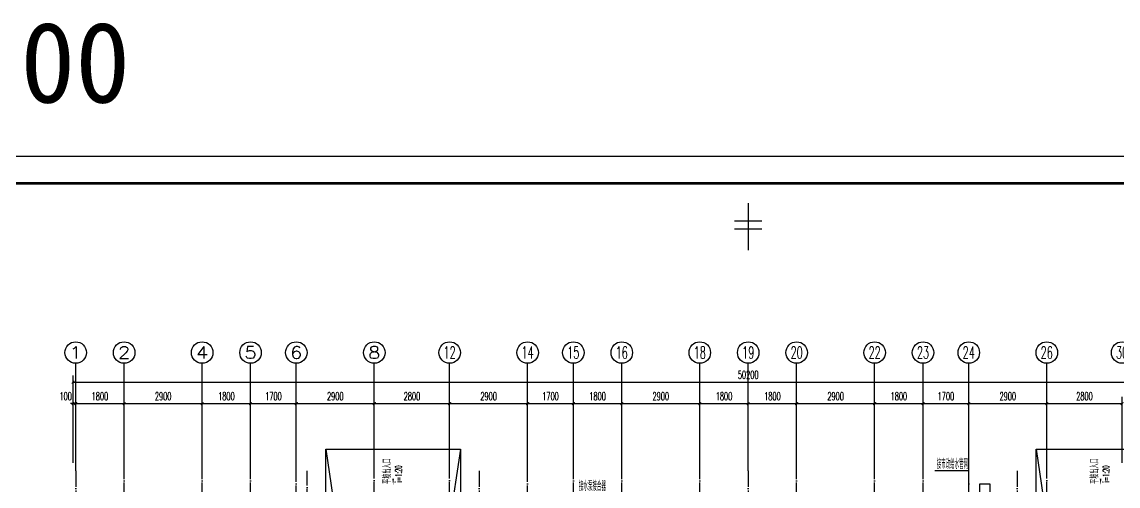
# Model space of a CAD drawing. Extents: x 27938 to 1507990, y 110129 to 923079.
# Drawn here: x 825917 to 866667, y 689590 to 706857 of the extents above; entities that cross this region are included whole.
import ezdxf
from ezdxf.enums import TextEntityAlignment as Align

# ---------------------------------------------------------------- set-up
doc = ezdxf.new("R2010")
doc.units = 0
doc.header["$LTSCALE"] = 1000
doc.header["$MEASUREMENT"] = 0
doc.linetypes.add('DOTE', pattern=[2.42, 2, -0.2, 0.02, -0.2])
for name, color, linetype in [('A-EQPM-MECH', 191, 'Continuous'), ('AXIS', 3, 'Continuous'), ('AXIS_TEXT', 7, 'Continuous'), ('DIM_SYMB', 3, 'Continuous'), ('DIM_不分区给水', 3, 'Continuous'), ('DOTE', 1, 'Continuous'), ('PUB_TEXT', 4, 'Continuous'), ('图框', 140, 'Continuous')]:
    doc.layers.add(name, color=color, linetype=linetype)
doc.layers.add('yichutu', color=7, linetype='Continuous', true_color=0xffffff, plot=False)
doc.styles.add('_TCH_AXIS', font='COMPLEX', dxfattribs={"bigfont": 'GBCBIG'})
doc.styles.add('_TCH_DIM', font='SIMPLEX.shx', dxfattribs={"width": 0.7, "bigfont": 'GBCBIG.shx'})
doc.styles.add('_TCH_DIM_T3', font='SIMPLEX.shx', dxfattribs={"width": 0.494118, "bigfont": 'GBCBIG.shx'})
doc.styles.add('_TCH_LABEL', font='simhei.ttf')
doc.styles.add('COMPLEX', font='COMPLEX')
doc.dimstyles.new('_TCH_ARCH&&100', dxfattribs={"dimtxt": 297.5, "dimasz": 100, "dimexe": 250, "dimexo": 300, "dimgap": 126.25, "dimtad": 1, "dimdec": 0, "dimzin": 0, "dimdsep": 46, "dimtxsty": '_TCH_DIM_T3', "dimblk": 'ARCHTICK', "dimcen": 0.09, "dimclrt": 4, "dimazin": 2, "dimtfac": 1, "dimtdec": 0, "dimtix": 1, "dimtmove": 2, "dimatfit": 3, "dimfxl": 100, "dimtolj": 1, "dimtzin": 0, "dimarcsym": 0})

# ---------------------------------------------------------------- blocks, each defined once
blk = doc.blocks.new('TK')
at = {"layer": '图框'}
blk.add_lwpolyline([(465375, 548714), (549475, 548714), (549475, 489314), (465375, 489314)], close=True, dxfattribs=at)
blk.add_lwpolyline([(465375, 548714), (549475, 548714), (549475, 489314), (465375, 489314)], close=True, dxfattribs=at)
at = {"layer": '图框', "const_width": 100}
blk.add_lwpolyline([(548475, 490314), (548475, 547714), (467875, 547714), (467875, 490314)], close=True, dxfattribs=at)
blk = doc.blocks.new('yct-841-594-84100-59399.9999999999-100-1000.0')
at = {"layer": 'yichutu', "color": 7, "true_color": 0xffffff}
blk.add_lwpolyline([(0, 0), (0, 59400), (84100, 59400), (84100, 0)], close=True, dxfattribs=at)
at = {"layer": 'yichutu', "color": 7, "true_color": 0xffffff, "style": '_TCH_LABEL'}
blk.add_text('A1 1:100', height=3000, dxfattribs=at).set_placement((0, 61400))
blk = doc.blocks.new('_ArchTick')
at = {"color": 0, "linetype": 'ByBlock', "const_width": 0.4}
blk.add_lwpolyline([(-0.5, -0.5), (0.5, 0.5)], dxfattribs=at)
blk = doc.blocks.new('*D933')
at = {"layer": 'AXIS', "color": 0, "lineweight": -2}
for p, q in [((864017, 690457), (864017, 692907)), ((866817, 690457), (866817, 692907)), ((864017, 692657), (866817, 692657))]:
    blk.add_line(p, q, dxfattribs=at)
at = {"layer": 'Defpoints', "color": 0}
for p in [(866817, 692657), (864017, 690157), (866817, 690157)]:
    blk.add_point(p, dxfattribs=at)
at = {"layer": 'AXIS', "color": 0, "lineweight": -2, "xscale": 100, "yscale": 100, "zscale": 100, "rotation": 180}
blk.add_blockref('_ArchTick', (864017, 692657), dxfattribs=at)
at = {"layer": 'AXIS', "color": 0, "lineweight": -2, "xscale": 100, "yscale": 100, "zscale": 100}
blk.add_blockref('_ArchTick', (866817, 692657), dxfattribs=at)
at = {"layer": 'AXIS', "color": 4, "insert": (865417, 692932), "char_height": 297.5, "attachment_point": 5, "style": '_TCH_DIM_T3'}
blk.add_mtext('\\A1;2800', dxfattribs=at)
blk = doc.blocks.new('*D934')
at = {"layer": 'AXIS', "color": 0, "lineweight": -2}
for p, q in [((861117, 690457), (861117, 692907)), ((864017, 690457), (864017, 692907)), ((861117, 692657), (864017, 692657))]:
    blk.add_line(p, q, dxfattribs=at)
at = {"layer": 'Defpoints', "color": 0}
for p in [(864017, 692657), (861117, 690157), (864017, 690157)]:
    blk.add_point(p, dxfattribs=at)
at = {"layer": 'AXIS', "color": 0, "lineweight": -2, "xscale": 100, "yscale": 100, "zscale": 100, "rotation": 180}
blk.add_blockref('_ArchTick', (861117, 692657), dxfattribs=at)
at = {"layer": 'AXIS', "color": 0, "lineweight": -2, "xscale": 100, "yscale": 100, "zscale": 100}
blk.add_blockref('_ArchTick', (864017, 692657), dxfattribs=at)
at = {"layer": 'AXIS', "color": 4, "insert": (862567, 692932), "char_height": 297.5, "attachment_point": 5, "style": '_TCH_DIM_T3'}
blk.add_mtext('\\A1;2900', dxfattribs=at)
blk = doc.blocks.new('*D935')
at = {"layer": 'AXIS', "color": 0, "lineweight": -2}
for p, q in [((859417, 690457), (859417, 692907)), ((861117, 690457), (861117, 692907)), ((859417, 692657), (861117, 692657))]:
    blk.add_line(p, q, dxfattribs=at)
at = {"layer": 'Defpoints', "color": 0}
for p in [(861117, 692657), (859417, 690157), (861117, 690157)]:
    blk.add_point(p, dxfattribs=at)
at = {"layer": 'AXIS', "color": 0, "lineweight": -2, "xscale": 100, "yscale": 100, "zscale": 100, "rotation": 180}
blk.add_blockref('_ArchTick', (859417, 692657), dxfattribs=at)
at = {"layer": 'AXIS', "color": 0, "lineweight": -2, "xscale": 100, "yscale": 100, "zscale": 100}
blk.add_blockref('_ArchTick', (861117, 692657), dxfattribs=at)
at = {"layer": 'AXIS', "color": 4, "insert": (860267, 692932), "char_height": 297.5, "attachment_point": 5, "style": '_TCH_DIM_T3'}
blk.add_mtext('\\A1;1700', dxfattribs=at)
blk = doc.blocks.new('*D936')
at = {"layer": 'AXIS', "color": 0, "lineweight": -2}
for p, q in [((857617, 690457), (857617, 692907)), ((859417, 690457), (859417, 692907)), ((857617, 692657), (859417, 692657))]:
    blk.add_line(p, q, dxfattribs=at)
at = {"layer": 'Defpoints', "color": 0}
for p in [(859417, 692657), (857617, 690157), (859417, 690157)]:
    blk.add_point(p, dxfattribs=at)
at = {"layer": 'AXIS', "color": 0, "lineweight": -2, "xscale": 100, "yscale": 100, "zscale": 100, "rotation": 180}
blk.add_blockref('_ArchTick', (857617, 692657), dxfattribs=at)
at = {"layer": 'AXIS', "color": 0, "lineweight": -2, "xscale": 100, "yscale": 100, "zscale": 100}
blk.add_blockref('_ArchTick', (859417, 692657), dxfattribs=at)
at = {"layer": 'AXIS', "color": 4, "insert": (858517, 692932), "char_height": 297.5, "attachment_point": 5, "style": '_TCH_DIM_T3'}
blk.add_mtext('\\A1;1800', dxfattribs=at)
blk = doc.blocks.new('*D937')
at = {"layer": 'AXIS', "color": 0, "lineweight": -2}
for p, q in [((854717, 690457), (854717, 692907)), ((857617, 690457), (857617, 692907)), ((854717, 692657), (857617, 692657))]:
    blk.add_line(p, q, dxfattribs=at)
at = {"layer": 'Defpoints', "color": 0}
for p in [(857617, 692657), (854717, 690157), (857617, 690157)]:
    blk.add_point(p, dxfattribs=at)
at = {"layer": 'AXIS', "color": 0, "lineweight": -2, "xscale": 100, "yscale": 100, "zscale": 100, "rotation": 180}
blk.add_blockref('_ArchTick', (854717, 692657), dxfattribs=at)
at = {"layer": 'AXIS', "color": 0, "lineweight": -2, "xscale": 100, "yscale": 100, "zscale": 100}
blk.add_blockref('_ArchTick', (857617, 692657), dxfattribs=at)
at = {"layer": 'AXIS', "color": 4, "insert": (856167, 692932), "char_height": 297.5, "attachment_point": 5, "style": '_TCH_DIM_T3'}
blk.add_mtext('\\A1;2900', dxfattribs=at)
blk = doc.blocks.new('*D938')
at = {"layer": 'AXIS', "color": 0, "lineweight": -2}
for p, q in [((852917, 690457), (852917, 692907)), ((854717, 690457), (854717, 692907)), ((852917, 692657), (854717, 692657))]:
    blk.add_line(p, q, dxfattribs=at)
at = {"layer": 'Defpoints', "color": 0}
for p in [(854717, 692657), (852917, 690157), (854717, 690157)]:
    blk.add_point(p, dxfattribs=at)
at = {"layer": 'AXIS', "color": 0, "lineweight": -2, "xscale": 100, "yscale": 100, "zscale": 100, "rotation": 180}
blk.add_blockref('_ArchTick', (852917, 692657), dxfattribs=at)
at = {"layer": 'AXIS', "color": 0, "lineweight": -2, "xscale": 100, "yscale": 100, "zscale": 100}
blk.add_blockref('_ArchTick', (854717, 692657), dxfattribs=at)
at = {"layer": 'AXIS', "color": 4, "insert": (853817, 692932), "char_height": 297.5, "attachment_point": 5, "style": '_TCH_DIM_T3'}
blk.add_mtext('\\A1;1800', dxfattribs=at)
blk = doc.blocks.new('*D939')
at = {"layer": 'AXIS', "color": 0, "lineweight": -2}
for p, q in [((827817, 690457), (827817, 692907)), ((827917, 690457), (827917, 692907)), ((827817, 692657), (827717, 692657)), ((827817, 692657), (827917, 692657)), ((827917, 692657), (828017, 692657))]:
    blk.add_line(p, q, dxfattribs=at)
at = {"layer": 'Defpoints', "color": 0}
for p in [(827917, 692657), (827817, 690157), (827917, 690157)]:
    blk.add_point(p, dxfattribs=at)
at = {"layer": 'AXIS', "color": 0, "lineweight": -2, "xscale": 100, "yscale": 100, "zscale": 100}
blk.add_blockref('_ArchTick', (827817, 692657), dxfattribs=at)
at = {"layer": 'AXIS', "color": 0, "lineweight": -2, "xscale": 100, "yscale": 100, "zscale": 100, "rotation": 180}
blk.add_blockref('_ArchTick', (827917, 692657), dxfattribs=at)
at = {"layer": 'AXIS', "color": 4, "insert": (827542, 692932), "char_height": 297.5, "attachment_point": 5, "style": '_TCH_DIM_T3'}
blk.add_mtext('\\A1;100', dxfattribs=at)
blk = doc.blocks.new('*D940')
at = {"layer": 'AXIS', "color": 0, "lineweight": -2}
for p, q in [((827917, 690457), (827917, 692907)), ((829717, 690457), (829717, 692907)), ((827917, 692657), (829717, 692657))]:
    blk.add_line(p, q, dxfattribs=at)
at = {"layer": 'Defpoints', "color": 0}
for p in [(829717, 692657), (827917, 690157), (829717, 690157)]:
    blk.add_point(p, dxfattribs=at)
at = {"layer": 'AXIS', "color": 0, "lineweight": -2, "xscale": 100, "yscale": 100, "zscale": 100, "rotation": 180}
blk.add_blockref('_ArchTick', (827917, 692657), dxfattribs=at)
at = {"layer": 'AXIS', "color": 0, "lineweight": -2, "xscale": 100, "yscale": 100, "zscale": 100}
blk.add_blockref('_ArchTick', (829717, 692657), dxfattribs=at)
at = {"layer": 'AXIS', "color": 4, "insert": (828817, 692932), "char_height": 297.5, "attachment_point": 5, "style": '_TCH_DIM_T3'}
blk.add_mtext('\\A1;1800', dxfattribs=at)
blk = doc.blocks.new('*D941')
at = {"layer": 'AXIS', "color": 0, "lineweight": -2}
for p, q in [((829717, 690457), (829717, 692907)), ((832617, 690457), (832617, 692907)), ((829717, 692657), (832617, 692657))]:
    blk.add_line(p, q, dxfattribs=at)
at = {"layer": 'Defpoints', "color": 0}
for p in [(832617, 692657), (829717, 690157), (832617, 690157)]:
    blk.add_point(p, dxfattribs=at)
at = {"layer": 'AXIS', "color": 0, "lineweight": -2, "xscale": 100, "yscale": 100, "zscale": 100, "rotation": 180}
blk.add_blockref('_ArchTick', (829717, 692657), dxfattribs=at)
at = {"layer": 'AXIS', "color": 0, "lineweight": -2, "xscale": 100, "yscale": 100, "zscale": 100}
blk.add_blockref('_ArchTick', (832617, 692657), dxfattribs=at)
at = {"layer": 'AXIS', "color": 4, "insert": (831167, 692932), "char_height": 297.5, "attachment_point": 5, "style": '_TCH_DIM_T3'}
blk.add_mtext('\\A1;2900', dxfattribs=at)
blk = doc.blocks.new('*D942')
at = {"layer": 'AXIS', "color": 0, "lineweight": -2}
for p, q in [((832617, 690457), (832617, 692907)), ((834417, 690457), (834417, 692907)), ((832617, 692657), (834417, 692657))]:
    blk.add_line(p, q, dxfattribs=at)
at = {"layer": 'Defpoints', "color": 0}
for p in [(834417, 692657), (832617, 690157), (834417, 690157)]:
    blk.add_point(p, dxfattribs=at)
at = {"layer": 'AXIS', "color": 0, "lineweight": -2, "xscale": 100, "yscale": 100, "zscale": 100, "rotation": 180}
blk.add_blockref('_ArchTick', (832617, 692657), dxfattribs=at)
at = {"layer": 'AXIS', "color": 0, "lineweight": -2, "xscale": 100, "yscale": 100, "zscale": 100}
blk.add_blockref('_ArchTick', (834417, 692657), dxfattribs=at)
at = {"layer": 'AXIS', "color": 4, "insert": (833517, 692932), "char_height": 297.5, "attachment_point": 5, "style": '_TCH_DIM_T3'}
blk.add_mtext('\\A1;1800', dxfattribs=at)
blk = doc.blocks.new('*D943')
at = {"layer": 'AXIS', "color": 0, "lineweight": -2}
for p, q in [((834417, 690457), (834417, 692907)), ((836117, 690457), (836117, 692907)), ((834417, 692657), (836117, 692657))]:
    blk.add_line(p, q, dxfattribs=at)
at = {"layer": 'Defpoints', "color": 0}
for p in [(836117, 692657), (834417, 690157), (836117, 690157)]:
    blk.add_point(p, dxfattribs=at)
at = {"layer": 'AXIS', "color": 0, "lineweight": -2, "xscale": 100, "yscale": 100, "zscale": 100, "rotation": 180}
blk.add_blockref('_ArchTick', (834417, 692657), dxfattribs=at)
at = {"layer": 'AXIS', "color": 0, "lineweight": -2, "xscale": 100, "yscale": 100, "zscale": 100}
blk.add_blockref('_ArchTick', (836117, 692657), dxfattribs=at)
at = {"layer": 'AXIS', "color": 4, "insert": (835267, 692932), "char_height": 297.5, "attachment_point": 5, "style": '_TCH_DIM_T3'}
blk.add_mtext('\\A1;1700', dxfattribs=at)
blk = doc.blocks.new('*D944')
at = {"layer": 'AXIS', "color": 0, "lineweight": -2}
for p, q in [((836117, 690457), (836117, 692907)), ((839017, 690457), (839017, 692907)), ((836117, 692657), (839017, 692657))]:
    blk.add_line(p, q, dxfattribs=at)
at = {"layer": 'Defpoints', "color": 0}
for p in [(839017, 692657), (836117, 690157), (839017, 690157)]:
    blk.add_point(p, dxfattribs=at)
at = {"layer": 'AXIS', "color": 0, "lineweight": -2, "xscale": 100, "yscale": 100, "zscale": 100, "rotation": 180}
blk.add_blockref('_ArchTick', (836117, 692657), dxfattribs=at)
at = {"layer": 'AXIS', "color": 0, "lineweight": -2, "xscale": 100, "yscale": 100, "zscale": 100}
blk.add_blockref('_ArchTick', (839017, 692657), dxfattribs=at)
at = {"layer": 'AXIS', "color": 4, "insert": (837567, 692932), "char_height": 297.5, "attachment_point": 5, "style": '_TCH_DIM_T3'}
blk.add_mtext('\\A1;2900', dxfattribs=at)
blk = doc.blocks.new('*D945')
at = {"layer": 'AXIS', "color": 0, "lineweight": -2}
for p, q in [((839017, 690457), (839017, 692907)), ((841817, 690457), (841817, 692907)), ((839017, 692657), (841817, 692657))]:
    blk.add_line(p, q, dxfattribs=at)
at = {"layer": 'Defpoints', "color": 0}
for p in [(841817, 692657), (839017, 690157), (841817, 690157)]:
    blk.add_point(p, dxfattribs=at)
at = {"layer": 'AXIS', "color": 0, "lineweight": -2, "xscale": 100, "yscale": 100, "zscale": 100, "rotation": 180}
blk.add_blockref('_ArchTick', (839017, 692657), dxfattribs=at)
at = {"layer": 'AXIS', "color": 0, "lineweight": -2, "xscale": 100, "yscale": 100, "zscale": 100}
blk.add_blockref('_ArchTick', (841817, 692657), dxfattribs=at)
at = {"layer": 'AXIS', "color": 4, "insert": (840417, 692932), "char_height": 297.5, "attachment_point": 5, "style": '_TCH_DIM_T3'}
blk.add_mtext('\\A1;2800', dxfattribs=at)
blk = doc.blocks.new('*D946')
at = {"layer": 'AXIS', "color": 0, "lineweight": -2}
for p, q in [((841817, 690457), (841817, 692907)), ((844717, 690457), (844717, 692907)), ((841817, 692657), (844717, 692657))]:
    blk.add_line(p, q, dxfattribs=at)
at = {"layer": 'Defpoints', "color": 0}
for p in [(844717, 692657), (841817, 690157), (844717, 690157)]:
    blk.add_point(p, dxfattribs=at)
at = {"layer": 'AXIS', "color": 0, "lineweight": -2, "xscale": 100, "yscale": 100, "zscale": 100, "rotation": 180}
blk.add_blockref('_ArchTick', (841817, 692657), dxfattribs=at)
at = {"layer": 'AXIS', "color": 0, "lineweight": -2, "xscale": 100, "yscale": 100, "zscale": 100}
blk.add_blockref('_ArchTick', (844717, 692657), dxfattribs=at)
at = {"layer": 'AXIS', "color": 4, "insert": (843267, 692932), "char_height": 297.5, "attachment_point": 5, "style": '_TCH_DIM_T3'}
blk.add_mtext('\\A1;2900', dxfattribs=at)
blk = doc.blocks.new('*D947')
at = {"layer": 'AXIS', "color": 0, "lineweight": -2}
for p, q in [((844717, 690457), (844717, 692907)), ((846417, 690457), (846417, 692907)), ((844717, 692657), (846417, 692657))]:
    blk.add_line(p, q, dxfattribs=at)
at = {"layer": 'Defpoints', "color": 0}
for p in [(846417, 692657), (844717, 690157), (846417, 690157)]:
    blk.add_point(p, dxfattribs=at)
at = {"layer": 'AXIS', "color": 0, "lineweight": -2, "xscale": 100, "yscale": 100, "zscale": 100, "rotation": 180}
blk.add_blockref('_ArchTick', (844717, 692657), dxfattribs=at)
at = {"layer": 'AXIS', "color": 0, "lineweight": -2, "xscale": 100, "yscale": 100, "zscale": 100}
blk.add_blockref('_ArchTick', (846417, 692657), dxfattribs=at)
at = {"layer": 'AXIS', "color": 4, "insert": (845567, 692932), "char_height": 297.5, "attachment_point": 5, "style": '_TCH_DIM_T3'}
blk.add_mtext('\\A1;1700', dxfattribs=at)
blk = doc.blocks.new('*D948')
at = {"layer": 'AXIS', "color": 0, "lineweight": -2}
for p, q in [((846417, 690457), (846417, 692907)), ((848217, 690457), (848217, 692907)), ((846417, 692657), (848217, 692657))]:
    blk.add_line(p, q, dxfattribs=at)
at = {"layer": 'Defpoints', "color": 0}
for p in [(848217, 692657), (846417, 690157), (848217, 690157)]:
    blk.add_point(p, dxfattribs=at)
at = {"layer": 'AXIS', "color": 0, "lineweight": -2, "xscale": 100, "yscale": 100, "zscale": 100, "rotation": 180}
blk.add_blockref('_ArchTick', (846417, 692657), dxfattribs=at)
at = {"layer": 'AXIS', "color": 0, "lineweight": -2, "xscale": 100, "yscale": 100, "zscale": 100}
blk.add_blockref('_ArchTick', (848217, 692657), dxfattribs=at)
at = {"layer": 'AXIS', "color": 4, "insert": (847317, 692932), "char_height": 297.5, "attachment_point": 5, "style": '_TCH_DIM_T3'}
blk.add_mtext('\\A1;1800', dxfattribs=at)
blk = doc.blocks.new('*D949')
at = {"layer": 'AXIS', "color": 0, "lineweight": -2}
for p, q in [((848217, 690457), (848217, 692907)), ((851117, 690457), (851117, 692907)), ((848217, 692657), (851117, 692657))]:
    blk.add_line(p, q, dxfattribs=at)
at = {"layer": 'Defpoints', "color": 0}
for p in [(851117, 692657), (848217, 690157), (851117, 690157)]:
    blk.add_point(p, dxfattribs=at)
at = {"layer": 'AXIS', "color": 0, "lineweight": -2, "xscale": 100, "yscale": 100, "zscale": 100, "rotation": 180}
blk.add_blockref('_ArchTick', (848217, 692657), dxfattribs=at)
at = {"layer": 'AXIS', "color": 0, "lineweight": -2, "xscale": 100, "yscale": 100, "zscale": 100}
blk.add_blockref('_ArchTick', (851117, 692657), dxfattribs=at)
at = {"layer": 'AXIS', "color": 4, "insert": (849667, 692932), "char_height": 297.5, "attachment_point": 5, "style": '_TCH_DIM_T3'}
blk.add_mtext('\\A1;2900', dxfattribs=at)
blk = doc.blocks.new('*D950')
at = {"layer": 'AXIS', "color": 0, "lineweight": -2}
for p, q in [((851117, 690457), (851117, 692907)), ((852917, 690457), (852917, 692907)), ((851117, 692657), (852917, 692657))]:
    blk.add_line(p, q, dxfattribs=at)
at = {"layer": 'Defpoints', "color": 0}
for p in [(852917, 692657), (851117, 690157), (852917, 690157)]:
    blk.add_point(p, dxfattribs=at)
at = {"layer": 'AXIS', "color": 0, "lineweight": -2, "xscale": 100, "yscale": 100, "zscale": 100, "rotation": 180}
blk.add_blockref('_ArchTick', (851117, 692657), dxfattribs=at)
at = {"layer": 'AXIS', "color": 0, "lineweight": -2, "xscale": 100, "yscale": 100, "zscale": 100}
blk.add_blockref('_ArchTick', (852917, 692657), dxfattribs=at)
at = {"layer": 'AXIS', "color": 4, "insert": (852017, 692932), "char_height": 297.5, "attachment_point": 5, "style": '_TCH_DIM_T3'}
blk.add_mtext('\\A1;1800', dxfattribs=at)
blk = doc.blocks.new('*D951')
at = {"layer": 'AXIS', "color": 0, "lineweight": -2}
for p, q in [((827817, 690457), (827817, 693707)), ((878017, 690457), (878017, 693707)), ((827817, 693457), (878017, 693457))]:
    blk.add_line(p, q, dxfattribs=at)
at = {"layer": 'Defpoints', "color": 0}
for p in [(878017, 693457), (827817, 690157), (878017, 690157)]:
    blk.add_point(p, dxfattribs=at)
at = {"layer": 'AXIS', "color": 0, "lineweight": -2, "xscale": 100, "yscale": 100, "zscale": 100, "rotation": 180}
blk.add_blockref('_ArchTick', (827817, 693457), dxfattribs=at)
at = {"layer": 'AXIS', "color": 0, "lineweight": -2, "xscale": 100, "yscale": 100, "zscale": 100}
blk.add_blockref('_ArchTick', (878017, 693457), dxfattribs=at)
at = {"layer": 'AXIS', "color": 4, "insert": (852917, 693732), "char_height": 297.5, "attachment_point": 5, "style": '_TCH_DIM_T3'}
blk.add_mtext('\\A1;50200', dxfattribs=at)
blk = doc.blocks.new('_AXISO')
at = {"color": 0}
blk.add_circle((0, 0), 0.5, dxfattribs=at)
at = {"layer": 'AXIS_TEXT', "color": 0, "style": 'COMPLEX', "width": 1.041667}
blk.add_attdef('A', text='', height=0.56, dxfattribs=at).set_placement((-0.25, -0.28), (0.25, -0.28), align=Align.FIT)

msp = doc.modelspace()

# ---------------------------------------------------------------- linework, layer by layer
at = {"color": 8}
for p, q in [((852916.6, 700118.3), (852916.6, 698367.3)), ((852916.6, 700118.3), (852916.6, 698367.3)), ((852409.2, 699461.7), (853424, 699461.7)), ((852409.2, 699461.7), (853424, 699461.7)), ((852409.2, 699158.4), (853424, 699158.4)), ((852409.2, 699158.4), (853424, 699158.4))]:
    msp.add_line(p, q, dxfattribs=at)
at = {"ltscale": 0.5}
msp.add_lwpolyline([(861516.6, 689657.2), (861516.6, 689257.2), (861916.6, 689257.2), (861916.6, 689657.2)], close=True, dxfattribs=at)
at = {"layer": 'A-EQPM-MECH', "color": 8}
for points in [[(837216.8, 688257.2), (837216.8, 690957.2), (842216.8, 690957.2), (842216.8, 688257.2)], [(837216.8, 690957.2), (837616.5, 688257.2)], [(842216.6, 690957.2), (841816.6, 688257.2)], [(863616.8, 688257.2), (863616.8, 690957.2), (868616.8, 690957.2), (868616.8, 688257.2)], [(863616.8, 690957.2), (864016.5, 688257.2)]]:
    msp.add_lwpolyline(points, dxfattribs=at)
at = {"layer": 'AXIS', "color": 8}
for p, q in [((827916.6, 690157.2), (827916.6, 694157.2)), ((829716.6, 690157.2), (829716.6, 694157.2)), ((832616.6, 690157.2), (832616.6, 694157.2)), ((834416.6, 690157.2), (834416.6, 694157.2)), ((836116.6, 690157.2), (836116.6, 694157.2)), ((839016.6, 690157.2), (839016.6, 694157.2)), ((841816.6, 690157.2), (841816.6, 694157.2)), ((844716.6, 690157.2), (844716.6, 694157.2)), ((846416.6, 690157.2), (846416.6, 694157.2)), ((848216.6, 690157.2), (848216.6, 694157.2)), ((851116.6, 690157.2), (851116.6, 694157.2)), ((852916.6, 690157.2), (852916.6, 694157.2)), ((854716.6, 690157.2), (854716.6, 694157.2)), ((857616.6, 690157.2), (857616.6, 694157.2)), ((859416.6, 690157.2), (859416.6, 694157.2)), ((861116.6, 690157.2), (861116.6, 694157.2)), ((864016.6, 690157.2), (864016.6, 694157.2))]:
    msp.add_line(p, q, dxfattribs=at)
at = {"layer": 'DIM_SYMB', "color": 8}
for points in [[(839716.6, 690364.3, 0, 0, 0), (839716.6, 689629.5, 0, 64, 0), (839716.6, 689869.5, 0, 0, 0)], [(866016.6, 690364.3, 0, 0, 0), (866016.6, 689629.5, 0, 64, 0), (866016.6, 689869.5, 0, 0, 0)]]:
    msp.add_lwpolyline(points, format="xyseb", dxfattribs=at)
at = {"layer": 'DIM_不分区给水'}
for p, q in [((861120.5, 690160.8), (859853.2, 690160.8)), ((861120.5, 689454), (861120.5, 690160.8))]:
    msp.add_line(p, q, dxfattribs=at)
at = {"layer": 'DOTE', "color": 169, "linetype": 'DOTE', "ltscale": 0.3}
for p, q in [((827916.6, 690157.2), (827916.6, 666975.2)), ((829716.6, 678957.2), (829716.6, 690157.2)), ((832616.6, 678957.2), (832616.6, 690157.2)), ((834416.6, 678957.2), (834416.6, 690157.2)), ((836116.6, 681757.2), (836116.6, 690157.2)), ((836516.6, 688157.2), (836516.6, 690157.2)), ((839016.6, 681157.4), (839016.6, 690157.2)), ((841816.6, 681157.4), (841816.6, 690157.2)), ((842916.6, 690157.2), (842916.6, 688157.2)), ((844716.6, 681757.2), (844716.6, 690157.2)), ((846416.6, 678957.2), (846416.6, 690157.2)), ((848216.6, 678957.2), (848216.6, 690157.2)), ((851116.6, 678957.2), (851116.6, 690157.2)), ((852916.6, 690157.2), (852916.6, 666975.2)), ((854716.6, 678957.2), (854716.6, 690157.2)), ((857616.6, 678957.2), (857616.6, 690157.2)), ((859416.6, 678957.2), (859416.6, 690157.2)), ((861116.6, 681757.2), (861116.6, 690157.2)), ((862916.6, 690157.2), (862916.6, 688157.2)), ((864016.6, 681157.4), (864016.6, 690157.2))]:
    msp.add_line(p, q, dxfattribs=at)

# ---------------------------------------------------------------- block references
msp.add_blockref('TK', (348239.1, 153143.3))
at = {"layer": 'AXIS', "color": 8}
ref = msp.add_blockref('_AXISO', (827916.6, 694557.2), dxfattribs=dict(at, xscale=800, yscale=800, zscale=800))
ref.add_attrib('A', '1', dxfattribs={"layer": 'AXIS_TEXT', "color": 8, "ltscale": 0.5, "height": 452.5, "style": '_TCH_AXIS', "width": 2.333333}).set_placement((827690.3, 694330.9), (828142.9, 694330.9), align=Align.FIT)
ref = msp.add_blockref('_AXISO', (829716.6, 694557.2), dxfattribs=dict(at, xscale=800, yscale=800, zscale=800))
ref.add_attrib('A', '2', dxfattribs={"layer": 'AXIS_TEXT', "color": 8, "ltscale": 0.5, "height": 452.5, "style": '_TCH_AXIS', "width": 1.5}).set_placement((829490.3, 694330.9), (829942.9, 694330.9), align=Align.FIT)
ref = msp.add_blockref('_AXISO', (832616.6, 694557.2), dxfattribs=dict(at, xscale=800, yscale=800, zscale=800))
ref.add_attrib('A', '4', dxfattribs={"layer": 'AXIS_TEXT', "color": 8, "ltscale": 0.5, "height": 452.5, "style": '_TCH_AXIS', "width": 1.3125}).set_placement((832390.3, 694330.9), (832842.9, 694330.9), align=Align.FIT)
ref = msp.add_blockref('_AXISO', (834416.6, 694557.2), dxfattribs=dict(at, xscale=800, yscale=800, zscale=800))
ref.add_attrib('A', '5', dxfattribs={"layer": 'AXIS_TEXT', "color": 8, "ltscale": 0.5, "height": 452.5, "style": '_TCH_AXIS', "width": 1.5}).set_placement((834190.3, 694330.9), (834642.9, 694330.9), align=Align.FIT)
ref = msp.add_blockref('_AXISO', (836116.6, 694557.2), dxfattribs=dict(at, xscale=800, yscale=800, zscale=800))
ref.add_attrib('A', '6', dxfattribs={"layer": 'AXIS_TEXT', "color": 8, "ltscale": 0.5, "height": 452.5, "style": '_TCH_AXIS', "width": 1.5}).set_placement((835890.3, 694330.9), (836342.9, 694330.9), align=Align.FIT)
ref = msp.add_blockref('_AXISO', (839016.6, 694557.2), dxfattribs=dict(at, xscale=800, yscale=800, zscale=800))
ref.add_attrib('A', '8', dxfattribs={"layer": 'AXIS_TEXT', "color": 8, "ltscale": 0.5, "height": 452.5, "style": '_TCH_AXIS', "width": 1.5}).set_placement((838790.3, 694330.9), (839242.9, 694330.9), align=Align.FIT)
ref = msp.add_blockref('_AXISO', (841816.6, 694557.2), dxfattribs=dict(at, xscale=800, yscale=800, zscale=800))
ref.add_attrib('A', '12', dxfattribs={"layer": 'AXIS_TEXT', "color": 8, "ltscale": 0.5, "height": 452.55, "style": '_TCH_AXIS', "width": 0.724138}).set_placement((841590.3, 694330.9), (842042.9, 694330.9), align=Align.FIT)
ref = msp.add_blockref('_AXISO', (844716.6, 694557.2), dxfattribs=dict(at, xscale=800, yscale=800, zscale=800))
ref.add_attrib('A', '14', dxfattribs={"layer": 'AXIS_TEXT', "color": 8, "ltscale": 0.5, "height": 452.55, "style": '_TCH_AXIS', "width": 0.677419}).set_placement((844490.3, 694330.9), (844942.9, 694330.9), align=Align.FIT)
ref = msp.add_blockref('_AXISO', (846416.6, 694557.2), dxfattribs=dict(at, xscale=800, yscale=800, zscale=800))
ref.add_attrib('A', '15', dxfattribs={"layer": 'AXIS_TEXT', "color": 8, "ltscale": 0.5, "height": 452.55, "style": '_TCH_AXIS', "width": 0.724138}).set_placement((846190.3, 694330.9), (846642.9, 694330.9), align=Align.FIT)
ref = msp.add_blockref('_AXISO', (848216.6, 694557.2), dxfattribs=dict(at, xscale=800, yscale=800, zscale=800))
ref.add_attrib('A', '16', dxfattribs={"layer": 'AXIS_TEXT', "color": 8, "ltscale": 0.5, "height": 452.55, "style": '_TCH_AXIS', "width": 0.724138}).set_placement((847990.3, 694330.9), (848442.9, 694330.9), align=Align.FIT)
ref = msp.add_blockref('_AXISO', (851116.6, 694557.2), dxfattribs=dict(at, xscale=800, yscale=800, zscale=800))
ref.add_attrib('A', '18', dxfattribs={"layer": 'AXIS_TEXT', "color": 8, "ltscale": 0.5, "height": 452.55, "style": '_TCH_AXIS', "width": 0.724138}).set_placement((850890.3, 694330.9), (851342.9, 694330.9), align=Align.FIT)
ref = msp.add_blockref('_AXISO', (852916.6, 694557.2), dxfattribs=dict(at, xscale=800, yscale=800, zscale=800))
ref.add_attrib('A', '19', dxfattribs={"layer": 'AXIS_TEXT', "color": 8, "ltscale": 0.5, "height": 452.55, "style": '_TCH_AXIS', "width": 0.724138}).set_placement((852690.3, 694330.9), (853142.9, 694330.9), align=Align.FIT)
ref = msp.add_blockref('_AXISO', (854716.6, 694557.2), dxfattribs=dict(at, xscale=800, yscale=800, zscale=800))
ref.add_attrib('A', '20', dxfattribs={"layer": 'AXIS_TEXT', "color": 8, "ltscale": 0.5, "height": 452.55, "style": '_TCH_AXIS', "width": 0.617647}).set_placement((854490.3, 694330.9), (854942.9, 694330.9), align=Align.FIT)
ref = msp.add_blockref('_AXISO', (857616.6, 694557.2), dxfattribs=dict(at, xscale=800, yscale=800, zscale=800))
ref.add_attrib('A', '22', dxfattribs={"layer": 'AXIS_TEXT', "color": 8, "ltscale": 0.5, "height": 452.55, "style": '_TCH_AXIS', "width": 0.617647}).set_placement((857390.3, 694330.9), (857842.9, 694330.9), align=Align.FIT)
ref = msp.add_blockref('_AXISO', (859416.6, 694557.2), dxfattribs=dict(at, xscale=800, yscale=800, zscale=800))
ref.add_attrib('A', '23', dxfattribs={"layer": 'AXIS_TEXT', "color": 8, "ltscale": 0.5, "height": 452.55, "style": '_TCH_AXIS', "width": 0.617647}).set_placement((859190.3, 694330.9), (859642.9, 694330.9), align=Align.FIT)
ref = msp.add_blockref('_AXISO', (861116.6, 694557.2), dxfattribs=dict(at, xscale=800, yscale=800, zscale=800))
ref.add_attrib('A', '24', dxfattribs={"layer": 'AXIS_TEXT', "color": 8, "ltscale": 0.5, "height": 452.55, "style": '_TCH_AXIS', "width": 0.583333}).set_placement((860890.3, 694330.9), (861342.9, 694330.9), align=Align.FIT)
ref = msp.add_blockref('_AXISO', (864016.6, 694557.2), dxfattribs=dict(at, xscale=800, yscale=800, zscale=800))
ref.add_attrib('A', '26', dxfattribs={"layer": 'AXIS_TEXT', "color": 8, "ltscale": 0.5, "height": 452.55, "style": '_TCH_AXIS', "width": 0.617647}).set_placement((863790.3, 694330.9), (864242.9, 694330.9), align=Align.FIT)
ref = msp.add_blockref('_AXISO', (866816.6, 694557.2), dxfattribs=dict(at, xscale=800, yscale=800, zscale=800))
ref.add_attrib('A', '30', dxfattribs={"layer": 'AXIS_TEXT', "color": 8, "ltscale": 0.5, "height": 452.55, "style": '_TCH_AXIS', "width": 0.636364}).set_placement((866590.3, 694330.9), (867042.9, 694330.9), align=Align.FIT)
at = {"layer": 'yichutu'}
msp.add_blockref('yct-841-594-84100-59399.9999999999-100-1000.0', (813614.1, 642457), dxfattribs=at)

# ---------------------------------------------------------------- texts
at = {"layer": 'DIM_SYMB', "color": 7, "style": '_TCH_DIM', "width": 0.7}
for p in [(839636.5, 689674.8), (865936.5, 689674.8)]:
    msp.add_text('平坡出入口', height=270.07, rotation=90, dxfattribs=at).set_placement(p)
at = {"layer": 'DIM_不分区给水', "color": 7, "style": '_TCH_DIM_T3', "width": 0.494118}
for s, p in [('接市政给水管网', (859923.2, 690230.8)), ('接水泵接合器', (846624.4, 689413.1))]:
    msp.add_text(s, height=337.59, dxfattribs=at).set_placement(p)
at = {"layer": 'PUB_TEXT', "color": 8, "style": '_TCH_DIM', "width": 0.494118}
for p in [(840034.7, 689719.7), (866334.7, 689719.7)]:
    msp.add_text('i=1:20', height=238, rotation=90, dxfattribs=at).set_placement(p)

# ---------------------------------------------------------------- dimensions: what is measured, and where the dimension line sits
at = {"layer": 'AXIS', "color": 8}
for p1, p2, distance, picture, middle in [((827816.6, 690157.2), (878016.6, 690157.2), 3300, '*D951', (852916.6, 693732.2)), ((827916.6, 690157.2), (829716.6, 690157.2), 2500, '*D940', (828816.6, 692932.2)), ((829716.6, 690157.2), (832616.6, 690157.2), 2500, '*D941', (831166.6, 692932.2)), ((832616.6, 690157.2), (834416.6, 690157.2), 2500, '*D942', (833516.6, 692932.2)), ((834416.6, 690157.2), (836116.6, 690157.2), 2500, '*D943', (835266.6, 692932.2)), ((836116.6, 690157.2), (839016.6, 690157.2), 2500, '*D944', (837566.6, 692932.2)), ((839016.6, 690157.2), (841816.6, 690157.2), 2500, '*D945', (840416.6, 692932.2)), ((841816.6, 690157.2), (844716.6, 690157.2), 2500, '*D946', (843266.6, 692932.2)), ((844716.6, 690157.2), (846416.6, 690157.2), 2500, '*D947', (845566.6, 692932.2)), ((846416.6, 690157.2), (848216.6, 690157.2), 2500, '*D948', (847316.6, 692932.2)), ((848216.6, 690157.2), (851116.6, 690157.2), 2500, '*D949', (849666.6, 692932.2)), ((851116.6, 690157.2), (852916.6, 690157.2), 2500, '*D950', (852016.6, 692932.2)), ((852916.6, 690157.2), (854716.6, 690157.2), 2500, '*D938', (853816.6, 692932.2)), ((854716.6, 690157.2), (857616.6, 690157.2), 2500, '*D937', (856166.6, 692932.2)), ((857616.6, 690157.2), (859416.6, 690157.2), 2500, '*D936', (858516.6, 692932.2)), ((859416.6, 690157.2), (861116.6, 690157.2), 2500, '*D935', (860266.6, 692932.2)), ((861116.6, 690157.2), (864016.6, 690157.2), 2500, '*D934', (862566.6, 692932.2)), ((864016.6, 690157.2), (866816.6, 690157.2), 2500, '*D933', (865416.6, 692932.2))]:
    dim = msp.add_aligned_dim(p1=p1, p2=p2, distance=distance, dimstyle='_TCH_ARCH&&100', dxfattribs=at)
    dim.commit()
    dim.dimension.update_dxf_attribs({"geometry": picture, "text_midpoint": middle})
dim = msp.add_linear_dim(base=(827916.6, 692657.2), p1=(827816.6, 690157.2), p2=(827916.6, 690157.2), angle=0, dimstyle='_TCH_ARCH&&100', dxfattribs=at)
dim.commit()
dim.dimension.update_dxf_attribs({"geometry": '*D939', "text_midpoint": (827541.6, 692932.2), "dimtype": 129})

doc.saveas('drawing.dxf')
